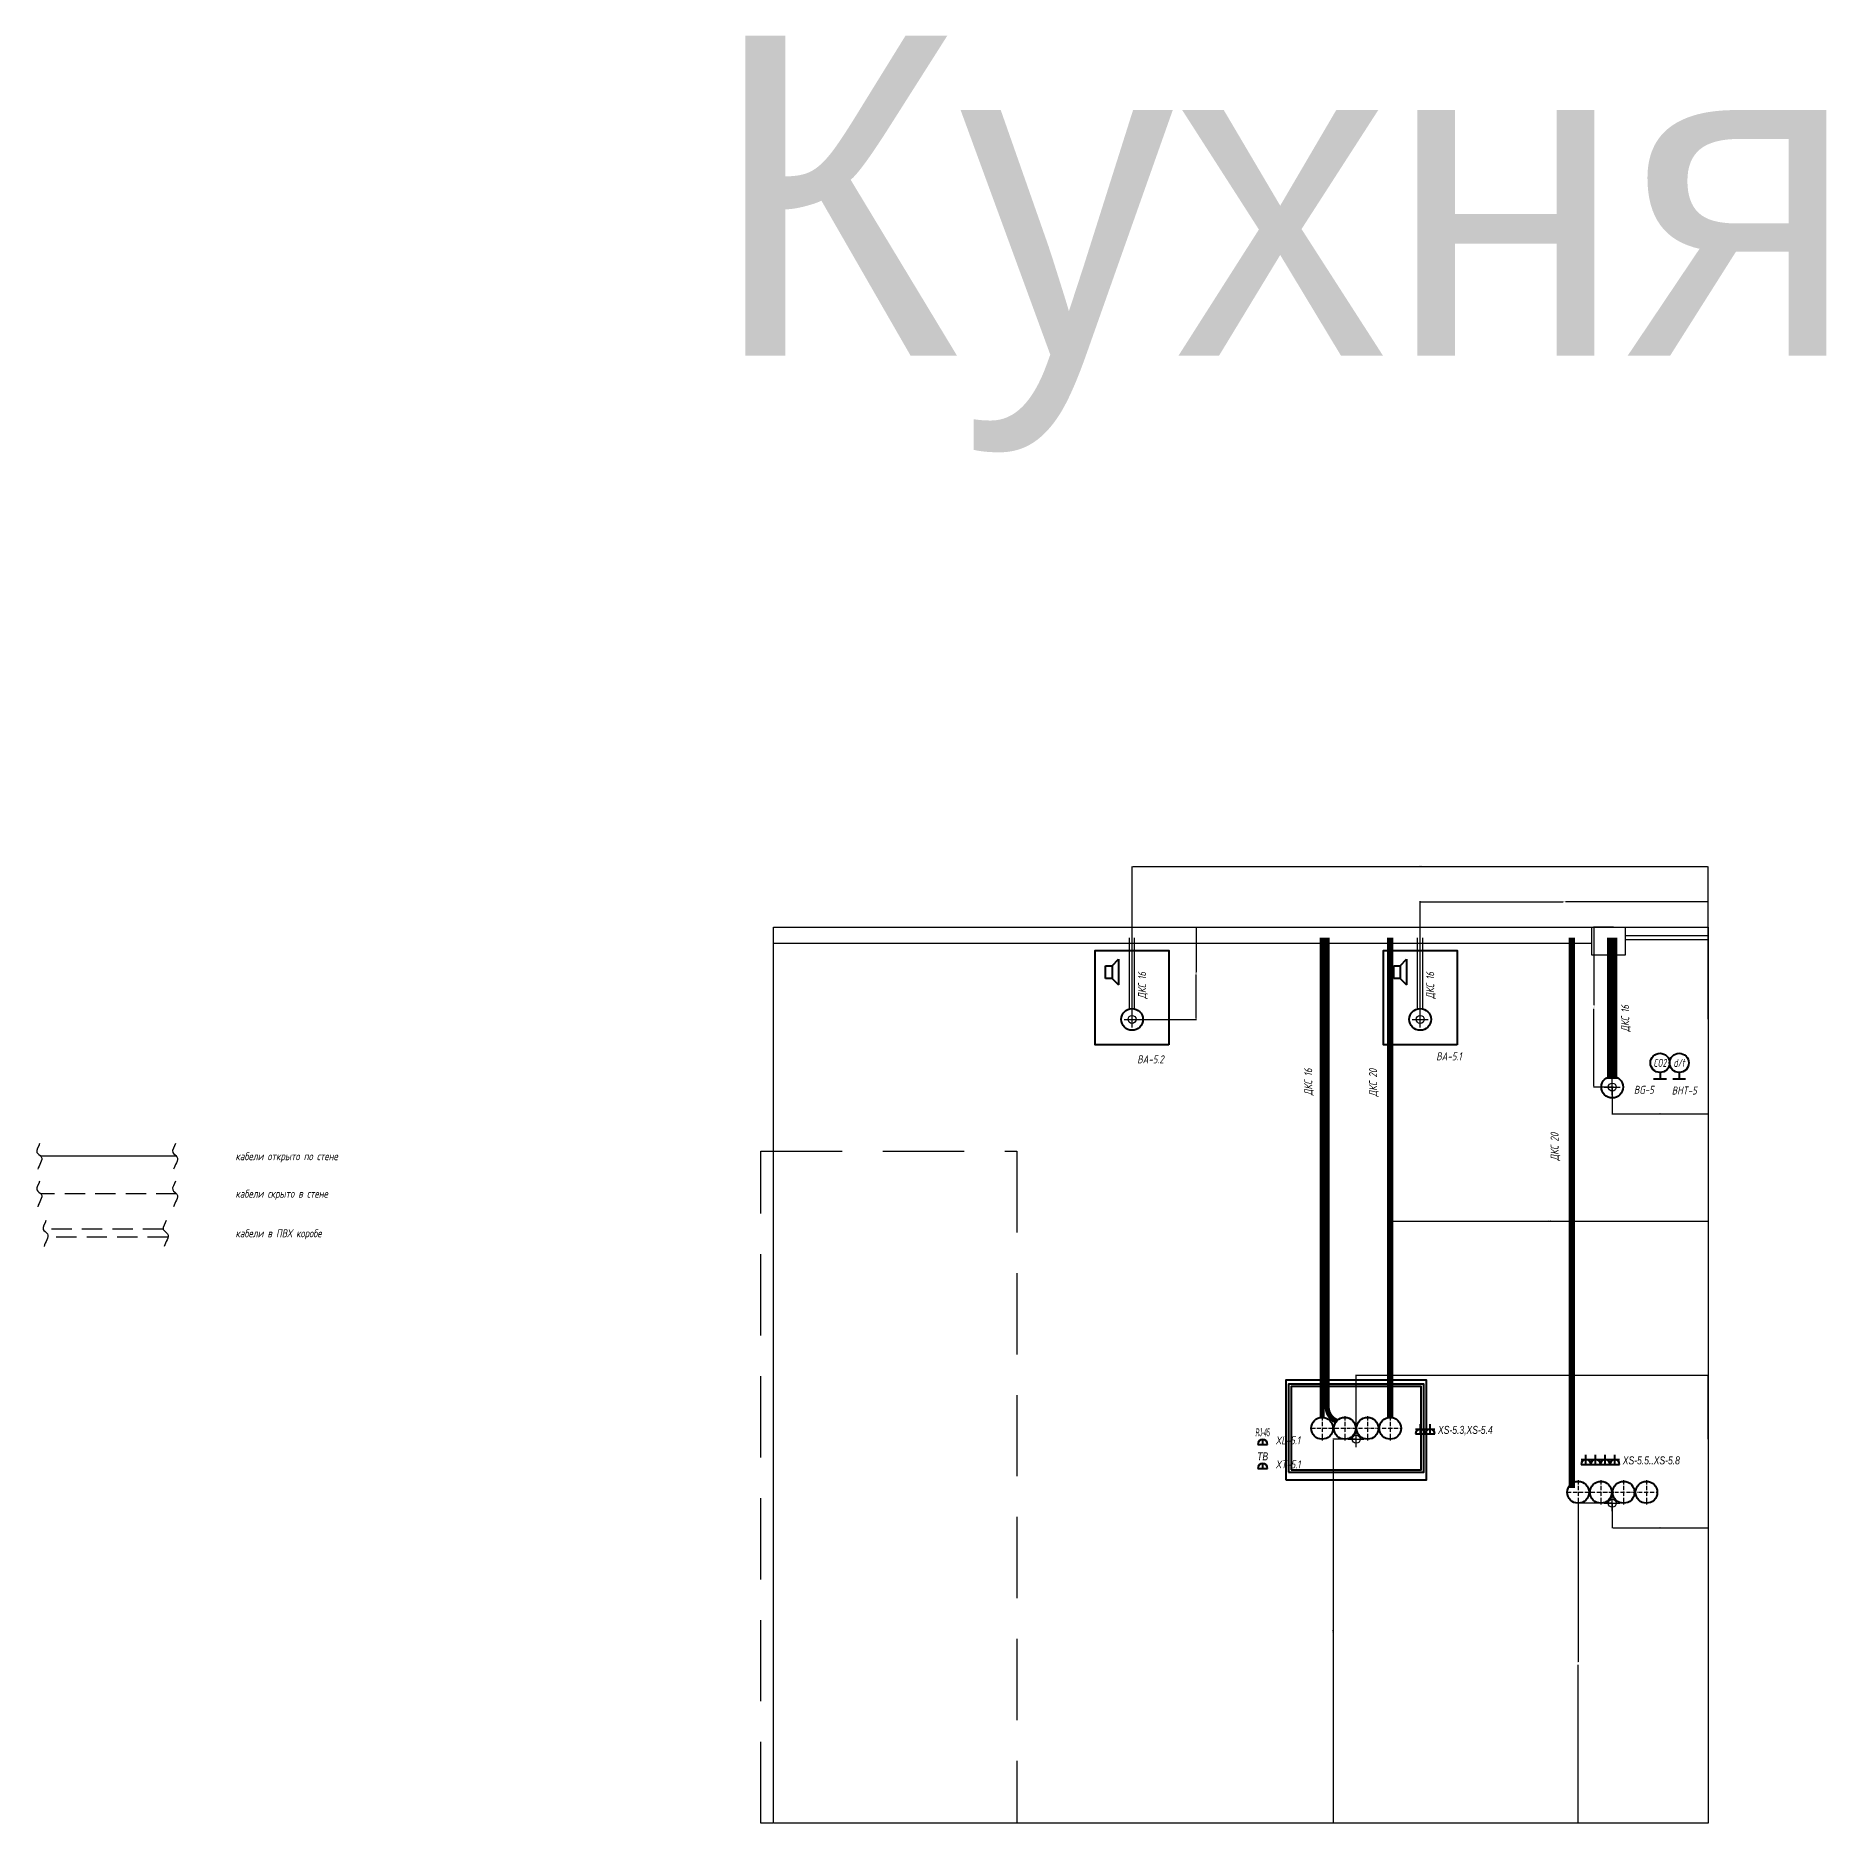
# Model space of a CAD drawing. Header units: millimetres. Extents: x 36689 to 81590, y -49198 to -25401.
# Drawn here: x 36689 to 42281, y -31338 to -25753 of the extents above; entities that cross this region are included whole.
import ezdxf
from ezdxf.enums import TextEntityAlignment as Align

# ---------------------------------------------------------------- set-up
doc = ezdxf.new("R2010")
doc.units = ezdxf.units.MM
doc.header["$PDMODE"] = 34
doc.header["$PDSIZE"] = 25
doc.linetypes.add('ACAD_ISO10W100', pattern=[18.5, 12, -3, 0.5, -3])
doc.linetypes.add('DASHED', pattern=[19.05, 12.7, -6.35])
for name, color, linetype in [('01 Черновое', 7, 'Continuous'), ('02 Розетки', 7, 'Continuous'), ('03 Потолок', 7, 'Continuous'), ('05 Слаботочка', 7, 'Continuous'), ('06 Авт-ка климата', 7, 'Continuous'), ('08 Пож. и техн. сигн.', 7, 'Continuous'), ('11 Привязка размеры', 7, 'Continuous')]:
    doc.layers.add(name, color=color, linetype=linetype)
doc.layers.add('04 Мебель', color=5, linetype='Continuous', true_color=0x0000ff)
doc.layers.add('100 noprint', color=1, linetype='Continuous', true_color=0xff0000, plot=False)
doc.styles.add('QCADDimTextStyle', font='txt')
doc.styles.add('textstyle11', font='', dxfattribs={"width": 0.6})
doc.styles.add('textstyle12', font='', dxfattribs={"width": 0.6})
doc.styles.add('textstyle23', font='FreeSerifItalic.ttf', dxfattribs={"width": 0.4})
doc.styles.add('textstyle24', font='FreeSerifItalic.ttf', dxfattribs={"width": 0.8})
doc.styles.add('textstyle28', font='Ubuntu-R.ttf')
doc.styles.add('textstyle30', font='FreeSerifItalic.ttf', dxfattribs={"width": 0.8})
doc.styles.add('textstyle31', font='FreeSerifItalic.ttf', dxfattribs={"width": 0.8})
doc.styles.add('textstyle45', font='', dxfattribs={"width": 0.8})
doc.styles.add('textstyle48', font='', dxfattribs={"width": 0.8})
doc.styles.add('textstyle49', font='', dxfattribs={"width": 0.8})
doc.styles.add('textstyle55', font='', dxfattribs={"width": 0.8})
doc.styles.add('textstyle56', font='', dxfattribs={"width": 0.8})
doc.styles.add('textstyle57', font='', dxfattribs={"width": 0.8})
doc.styles.add('textstyle60', font='', dxfattribs={"width": 0.8})
doc.styles.add('textstyle66', font='', dxfattribs={"width": 0.8})
doc.styles.add('textstyle67', font='', dxfattribs={"width": 0.8})
doc.styles.add('textstyle68', font='', dxfattribs={"width": 0.8})
doc.styles.add('textstyle69', font='', dxfattribs={"width": 0.8})
doc.styles.add('textstyle70', font='', dxfattribs={"width": 0.8})
doc.styles.add('textstyle71', font='', dxfattribs={"width": 0.8})
doc.styles.add('textstyle78', font='', dxfattribs={"width": 0.8})
doc.styles.add('textstyle79', font='', dxfattribs={"width": 0.8})
doc.styles.get('textstyle11').set_extended_font_data('ISOCPEUR', italic=True)
doc.styles.get('textstyle12').set_extended_font_data('ISOCPEUR', italic=True)
doc.styles.get('textstyle45').set_extended_font_data('ISOCPEUR', italic=True)
doc.styles.get('textstyle48').set_extended_font_data('ISOCPEUR', italic=True)
doc.styles.get('textstyle49').set_extended_font_data('ISOCPEUR', italic=True)
doc.styles.get('textstyle55').set_extended_font_data('ISOCPEUR', italic=True)
doc.styles.get('textstyle56').set_extended_font_data('ISOCPEUR', italic=True)
doc.styles.get('textstyle57').set_extended_font_data('ISOCPEUR', italic=True)
doc.styles.get('textstyle60').set_extended_font_data('ISOCPEUR', italic=True)
doc.styles.get('textstyle66').set_extended_font_data('ISOCPEUR', italic=True)
doc.styles.get('textstyle67').set_extended_font_data('ISOCPEUR', italic=True)
doc.styles.get('textstyle68').set_extended_font_data('ISOCPEUR', italic=True)
doc.styles.get('textstyle69').set_extended_font_data('ISOCPEUR', italic=True)
doc.styles.get('textstyle70').set_extended_font_data('ISOCPEUR', italic=True)
doc.styles.get('textstyle71').set_extended_font_data('ISOCPEUR', italic=True)
doc.styles.get('textstyle78').set_extended_font_data('ISOCPEUR', italic=True)
doc.styles.get('textstyle79').set_extended_font_data('ISOCPEUR', italic=True)
doc.dimstyles.new('QCADDimStyle', dxfattribs={"dimtxt": 2.5, "dimasz": 2.5, "dimexe": 1.25, "dimexo": 0.625, "dimtad": 1, "dimtoh": 1, "dimdec": 4, "dimzin": 0, "dimdsep": 46, "dimtxsty": 'QCADDimTextStyle', "dimcen": 0.09, "dimadec": 0, "dimazin": 0, "dimtfac": 1, "dimtdec": 4, "dimtofl": 0, "dimtmove": 0, "dimatfit": 3, "dimfxl": 1, "dimtolj": 1, "dimtzin": 0, "dimarcsym": 0})

# ---------------------------------------------------------------- blocks, each defined once
blk = doc.blocks.new('розетка скрытая трехполюсная')
at = {"color": 0, "lineweight": -2}
for p, q in [((-1.5, 1.5), (1.5, 1.5)), ((-1.5, 0), (1.5, 0)), ((0, 0), (0, 3))]:
    blk.add_line(p, q, dxfattribs=at)
blk.add_arc((0, 0), 1.5, 0, 180, dxfattribs=at)
blk = doc.blocks.new('розетка RJ-45')
at = {"color": 0, "lineweight": -2}
for p, q in [((-1.5, 0), (1.5, 0)), ((0, 0), (0, 1.5))]:
    blk.add_line(p, q, dxfattribs=at)
blk.add_arc((0, 0), 1.5, 0, 180, dxfattribs=at)
at = {"color": 0, "lineweight": -2, "style": 'textstyle23', "width": 0.4}
blk.add_text('RJ-45', height=2.5, dxfattribs=at).set_placement((0, 2.5), align=Align.CENTER)
blk = doc.blocks.new('розетка ТВ')
at = {"color": 0, "lineweight": -2}
for p, q in [((-1.5, 0), (1.5, 0)), ((0, 0), (0, 1.5))]:
    blk.add_line(p, q, dxfattribs=at)
blk.add_arc((0, 0), 1.5, 0, 180, dxfattribs=at)
at = {"color": 0, "lineweight": -2, "style": 'textstyle24', "width": 0.8}
blk.add_text('ТВ', height=2.5, dxfattribs=at).set_placement((0, 2.5), align=Align.CENTER)
blk = doc.blocks.new('датчик CO2')
at = {"color": 0, "lineweight": -2}
for p, q in [((-2, 0), (2, 0)), ((0, 2), (0, 0))]:
    blk.add_line(p, q, dxfattribs=at)
blk.add_circle((0, 5), 3, dxfattribs=at)
at = {"color": 0, "lineweight": -2, "style": 'textstyle12', "width": 0.6}
blk.add_text('CO2', height=2.5, rotation=360, dxfattribs=at).set_placement((-0.01, 5), align=Align.MIDDLE_CENTER)
blk = doc.blocks.new('датчик температуры и влажности')
at = {"color": 0, "lineweight": -2}
for p, q in [((-2, 0), (2, 0)), ((0, 2), (0, 0))]:
    blk.add_line(p, q, dxfattribs=at)
blk.add_circle((0, 5), 3, dxfattribs=at)
at = {"color": 0, "lineweight": -2, "style": 'textstyle11', "width": 0.6}
blk.add_text('d/t', height=2.5, rotation=360, dxfattribs=at).set_placement((-0.01, 5), align=Align.MIDDLE_CENTER)
blk = doc.blocks.new('*D57')
at = {"layer": '11 Привязка размеры', "color": 0, "lineweight": -2}
for p, q in [((41616.5, -28538.4), (41554.8, -28538.4)), ((41556, -28540.9), (41556, -28782.5)), ((41556, -29035.4), (41556, -28793.8)), ((41616.5, -29037.9), (41554.8, -29037.9))]:
    blk.add_line(p, q, dxfattribs=at)
at = {"layer": '11 Привязка размеры', "color": 0}
for points in [[(41556.4, -28540.9), (41555.6, -28540.9), (41556, -28538.4)], [(41555.6, -29035.4), (41556.4, -29035.4), (41556, -29037.9)]]:
    blk.add_solid(points, dxfattribs=at)
at = {"layer": 'Defpoints', "color": 0}
for p in [(41556, -28538.4), (41617.1, -28538.4), (41617.1, -29037.9)]:
    blk.add_point(p, dxfattribs=at)
at = {"layer": '11 Привязка размеры', "color": 0, "insert": (41556, -28788.1), "char_height": 2.5, "attachment_point": 5, "rotation": 90, "style": 'QCADDimTextStyle'}
blk.add_mtext('499,5', dxfattribs=at)
blk = doc.blocks.new('*D58')
at = {"layer": '11 Привязка размеры', "color": 0, "lineweight": -2}
for p, q in [((41613.1, -29038.5), (41613.1, -29123.2)), ((41913.1, -29038.5), (41913.1, -29123.2)), ((41615.6, -29121.9), (41910.6, -29121.9))]:
    blk.add_line(p, q, dxfattribs=at)
at = {"layer": '11 Привязка размеры', "color": 0}
for points in [[(41615.6, -29121.5), (41615.6, -29122.3), (41613.1, -29121.9)], [(41910.6, -29122.3), (41910.6, -29121.5), (41913.1, -29121.9)]]:
    blk.add_solid(points, dxfattribs=at)
at = {"layer": 'Defpoints', "color": 0}
for p in [(41613.1, -29037.9), (41913.1, -29037.9), (41913.1, -29121.9)]:
    blk.add_point(p, dxfattribs=at)
at = {"layer": '11 Привязка размеры', "color": 0, "insert": (41763.1, -29120), "char_height": 2.5, "attachment_point": 5, "style": 'QCADDimTextStyle'}
blk.add_mtext('300', dxfattribs=at)
blk = doc.blocks.new('громкоговоритель')
at = {"color": 0, "lineweight": -2}
for p, q in [((0, -2), (0, 2)), ((0, 2), (2, 2)), ((2, 2), (4, 4)), ((2, 2), (2, -2)), ((4, 4), (4, -4)), ((2, -2), (0, -2)), ((2, -2), (4, -4))]:
    blk.add_line(p, q, dxfattribs=at)
blk = doc.blocks.new('*D67')
at = {"layer": '11 Привязка размеры', "color": 0, "lineweight": -2}
for p, q in [((41013.1, -28825.8), (41013.1, -28457.3)), ((41015.6, -28458.6), (41459.3, -28458.6)), ((41910.6, -28458.6), (41467, -28458.6)), ((41913.1, -28825.8), (41913.1, -28457.3))]:
    blk.add_line(p, q, dxfattribs=at)
at = {"layer": '11 Привязка размеры', "color": 0}
for points in [[(41015.6, -28458.2), (41015.6, -28459), (41013.1, -28458.6)], [(41910.6, -28459), (41910.6, -28458.2), (41913.1, -28458.6)]]:
    blk.add_solid(points, dxfattribs=at)
at = {"layer": 'Defpoints', "color": 0}
for p in [(41913.1, -28458.6), (41013.1, -28826.4), (41913.1, -28826.4)]:
    blk.add_point(p, dxfattribs=at)
at = {"layer": '11 Привязка размеры', "color": 0, "insert": (41463.1, -28458.6), "char_height": 2.5, "attachment_point": 5, "style": 'QCADDimTextStyle'}
blk.add_mtext('900', dxfattribs=at)
blk = doc.blocks.new('*D68')
at = {"layer": '11 Привязка размеры', "color": 0, "lineweight": -2}
for p, q in [((40113.1, -28825.8), (40113.1, -28348.4)), ((41910.6, -28349.7), (40115.6, -28349.7)), ((41913.1, -28825.1), (41913.1, -28348.4))]:
    blk.add_line(p, q, dxfattribs=at)
at = {"layer": '11 Привязка размеры', "color": 0}
for points in [[(40115.6, -28349.3), (40115.6, -28350.1), (40113.1, -28349.7)], [(41910.6, -28350.1), (41910.6, -28349.3), (41913.1, -28349.7)]]:
    blk.add_solid(points, dxfattribs=at)
at = {"layer": 'Defpoints', "color": 0}
for p in [(40113.1, -28349.7), (40113.1, -28826.4), (41913.1, -28825.8)]:
    blk.add_point(p, dxfattribs=at)
at = {"layer": '11 Привязка размеры', "color": 0, "insert": (41013.1, -28347.8), "char_height": 2.5, "attachment_point": 5, "style": 'QCADDimTextStyle'}
blk.add_mtext('1800', dxfattribs=at)
blk = doc.blocks.new('*D69')
at = {"layer": '11 Привязка размеры', "color": 0, "lineweight": -2}
for p, q in [((40113.7, -28538.4), (40314.3, -28538.4)), ((40313.1, -28540.9), (40313.1, -28678.5)), ((40313.1, -28823.9), (40313.1, -28686.2)), ((40113.7, -28826.4), (40314.3, -28826.4))]:
    blk.add_line(p, q, dxfattribs=at)
at = {"layer": '11 Привязка размеры', "color": 0}
for points in [[(40313.5, -28540.9), (40312.7, -28540.9), (40313.1, -28538.4)], [(40312.7, -28823.9), (40313.5, -28823.9), (40313.1, -28826.4)]]:
    blk.add_solid(points, dxfattribs=at)
at = {"layer": 'Defpoints', "color": 0}
for p in [(40113.1, -28538.4), (40313.1, -28538.4), (40113.1, -28826.4)]:
    blk.add_point(p, dxfattribs=at)
at = {"layer": '11 Привязка размеры', "color": 0, "insert": (40313.1, -28682.4), "char_height": 2.5, "attachment_point": 5, "rotation": 90, "style": 'QCADDimTextStyle'}
blk.add_mtext('288', dxfattribs=at)
blk = doc.blocks.new('*D70')
at = {"layer": '11 Привязка размеры', "color": 0, "lineweight": -2}
for p, q in [((41612.5, -30338.4), (41505, -30338.4)), ((41506.2, -30340.9), (41506.2, -30833.6)), ((41506.2, -31335.9), (41506.2, -30843.2)), ((41612.5, -31338.4), (41505, -31338.4))]:
    blk.add_line(p, q, dxfattribs=at)
at = {"layer": '11 Привязка размеры', "color": 0}
for points in [[(41506.7, -30340.9), (41505.8, -30340.9), (41506.2, -30338.4)], [(41505.8, -31335.9), (41506.7, -31335.9), (41506.2, -31338.4)]]:
    blk.add_solid(points, dxfattribs=at)
at = {"layer": 'Defpoints', "color": 0}
for p in [(41613.1, -30338.4), (41506.2, -31338.4), (41613.1, -31338.4)]:
    blk.add_point(p, dxfattribs=at)
at = {"layer": '11 Привязка размеры', "color": 0, "insert": (41506.2, -30838.4), "char_height": 2.5, "attachment_point": 5, "rotation": 90, "style": 'QCADDimTextStyle'}
blk.add_mtext('1000', dxfattribs=at)
blk = doc.blocks.new('*D71')
at = {"layer": '11 Привязка размеры', "color": 0, "lineweight": -2}
for p, q in [((41613.1, -30339), (41613.1, -30416.7)), ((41913.1, -30339), (41913.1, -30416.7)), ((41615.6, -30415.5), (41910.6, -30415.5))]:
    blk.add_line(p, q, dxfattribs=at)
at = {"layer": '11 Привязка размеры', "color": 0}
for points in [[(41615.6, -30415.1), (41615.6, -30415.9), (41613.1, -30415.5)], [(41910.6, -30415.9), (41910.6, -30415.1), (41913.1, -30415.5)]]:
    blk.add_solid(points, dxfattribs=at)
at = {"layer": 'Defpoints', "color": 0}
for p in [(41613.1, -30338.4), (41913.1, -30338.4), (41913.1, -30415.5)]:
    blk.add_point(p, dxfattribs=at)
at = {"layer": '11 Привязка размеры', "color": 0, "insert": (41763.1, -30413.6), "char_height": 2.5, "attachment_point": 5, "style": 'QCADDimTextStyle'}
blk.add_mtext('300', dxfattribs=at)
blk = doc.blocks.new('*D72')
at = {"layer": '11 Привязка размеры', "color": 0, "lineweight": -2}
for p, q in [((40812.5, -30138.4), (40740, -30138.4)), ((40741.2, -30140.9), (40741.2, -31335.9)), ((40812.5, -31338.4), (40740, -31338.4))]:
    blk.add_line(p, q, dxfattribs=at)
at = {"layer": '11 Привязка размеры', "color": 0}
for points in [[(40741.6, -30140.9), (40740.8, -30140.9), (40741.2, -30138.4)], [(40740.8, -31335.9), (40741.6, -31335.9), (40741.2, -31338.4)]]:
    blk.add_solid(points, dxfattribs=at)
at = {"layer": 'Defpoints', "color": 0}
for p in [(40813.1, -30138.4), (40741.2, -31338.4), (40813.1, -31338.4)]:
    blk.add_point(p, dxfattribs=at)
at = {"layer": '11 Привязка размеры', "color": 0, "insert": (40739.3, -30738.4), "char_height": 2.5, "attachment_point": 5, "rotation": 90, "style": 'QCADDimTextStyle'}
blk.add_mtext('1200', dxfattribs=at)
blk = doc.blocks.new('*D73')
at = {"layer": '11 Привязка размеры', "color": 0, "lineweight": -2}
for p, q in [((40813.1, -30137.8), (40813.1, -29937.1)), ((40815.6, -29938.4), (41910.6, -29938.4)), ((41913.1, -30137.8), (41913.1, -29937.1))]:
    blk.add_line(p, q, dxfattribs=at)
at = {"layer": '11 Привязка размеры', "color": 0}
for points in [[(40815.6, -29938), (40815.6, -29938.8), (40813.1, -29938.4)], [(41910.6, -29938.8), (41910.6, -29938), (41913.1, -29938.4)]]:
    blk.add_solid(points, dxfattribs=at)
at = {"layer": 'Defpoints', "color": 0}
for p in [(41913.1, -29938.4), (40813.1, -30138.4), (41913.1, -30138.4)]:
    blk.add_point(p, dxfattribs=at)
at = {"layer": '11 Привязка размеры', "color": 0, "insert": (41363.1, -29936.5), "char_height": 2.5, "attachment_point": 5, "style": 'QCADDimTextStyle'}
blk.add_mtext('1100', dxfattribs=at)
blk = doc.blocks.new('*D74')
at = {"layer": '11 Привязка размеры', "color": 0, "lineweight": -2}
for p, q in [((40919.6, -29321.5), (40919.6, -29458.8)), ((41913.1, -29321.5), (41913.1, -29458.8)), ((40922.1, -29457.5), (41910.6, -29457.5))]:
    blk.add_line(p, q, dxfattribs=at)
at = {"layer": '11 Привязка размеры', "color": 0}
for points in [[(40922.1, -29457.1), (40922.1, -29457.9), (40919.6, -29457.5)], [(41910.6, -29457.9), (41910.6, -29457.1), (41913.1, -29457.5)]]:
    blk.add_solid(points, dxfattribs=at)
at = {"layer": 'Defpoints', "color": 0}
for p in [(40919.6, -29320.9), (41913.1, -29320.9), (41913.1, -29457.5)]:
    blk.add_point(p, dxfattribs=at)
at = {"layer": '11 Привязка размеры', "color": 0, "insert": (41416.4, -29455.4), "char_height": 2.5, "attachment_point": 5, "style": 'QCADDimTextStyle'}
blk.add_mtext('993,5', dxfattribs=at)

msp = doc.modelspace()

# ---------------------------------------------------------------- linework, layer by layer
at = {"layer": '01 Черновое'}
msp.add_lwpolyline([(38993.11174, -31338.379), (38993.11174, -28538.379), (41913.11174, -28538.379), (41913.11174, -31338.379)], close=True, dxfattribs=at)
at = {"layer": '01 Черновое', "linetype": 'DASHED', "ltscale": 20}
msp.add_lwpolyline([(39753.11174, -29238.379), (39753.11174, -31338.379), (38953.11174, -31338.379), (38953.11174, -29238.379)], close=True, dxfattribs=at)
at = {"layer": '02 Розетки', "ltscale": 5}
msp.add_line((37128.24994, -29254.06592), (36704.03322, -29254.06592), dxfattribs=at)
at = {"layer": '02 Розетки', "linetype": 'DASHED', "ltscale": 5}
for p, q in [((37128.24994, -29371.08373), (36704.03322, -29371.08373)), ((37086.5317, -29482.3673), (36711.15492, -29482.3673)), ((37101.4936, -29507.3673), (36726.11681, -29507.3673))]:
    msp.add_line(p, q, dxfattribs=at)
at = {"layer": '02 Розетки', "color": 1, "true_color": 0xff0000, "flags": 128}
for points in [[(40919.61174, -30070.379, 20, 20, 0), (40919.61174, -28571.379, 20, 20, 0)], [(41486.61174, -30291.06118, 20, 20, 0), (41486.61174, -28571.379, 20, 20, 0)]]:
    msp.add_lwpolyline(points, format="xyseb", dxfattribs=at)
at = {"layer": '02 Розетки', "color": 1, "lineweight": 40, "true_color": 0xff0000}
for centre in [(40848.61174, -30104.379), (40919.61174, -30104.379), (41506.61174, -30304.379), (41577.61174, -30304.379), (41648.61174, -30304.379), (41719.61174, -30304.379)]:
    msp.add_circle(centre, 34, dxfattribs=at)
at = {"layer": '03 Потолок', "color": 1, "ltscale": 10, "true_color": 0xff0000}
for p, q in [((41549.11174, -28625.379), (41549.11174, -28538.379)), ((41653.11174, -28538.379), (41653.11174, -28625.379)), ((41653.11174, -28625.379), (41549.11174, -28625.379))]:
    msp.add_line(p, q, dxfattribs=at)
at = {"layer": '03 Потолок', "color": 1, "lineweight": -2, "true_color": 0xff0000}
for p, q in [((41913.11174, -28565.379), (41653.11174, -28565.379)), ((41913.11174, -28577.879), (41653.11174, -28577.879)), ((38993.11174, -28588.379), (41549.11174, -28588.379))]:
    msp.add_line(p, q, dxfattribs=at)
at = {"layer": '04 Мебель', "lineweight": 40, "flags": 128}
for points in [[(40592.94641, -30265.20046), (41033.27707, -30265.20046), (41033.27707, -29954.17432), (40592.94641, -29954.17432)], [(40602.10863, -30241.129), (41024.11485, -30241.129), (41024.11485, -29966.129), (40602.10863, -29966.129)], [(40609.60863, -30233.629), (41016.61485, -30233.629), (41016.61485, -29973.629), (40609.60863, -29973.629)]]:
    msp.add_lwpolyline(points, close=True, dxfattribs=at)
at = {"layer": '05 Слаботочка'}
for p, q in [((40105.11174, -28793.33358), (40105.11174, -28571.379)), ((40121.11174, -28793.33358), (40121.11174, -28571.379)), ((41005.11174, -28793.33358), (41005.11174, -28571.379)), ((41021.11174, -28793.33358), (41021.11174, -28571.379))]:
    msp.add_line(p, q, dxfattribs=at)
at = {"layer": '05 Слаботочка', "color": 6, "true_color": 0xff00ff, "flags": 128}
msp.add_lwpolyline([(40706.61174, -30070.379, 16, 16, 0), (40706.61174, -28571.379, 16, 16, 0)], format="xyseb", dxfattribs=at)
at = {"layer": '05 Слаботочка', "color": 231, "true_color": 0xff7fbf}
msp.add_lwpolyline([(40751.9753, -30082.04577, 16, 16, -0.3016977586), (40722.61174, -30037.81136, 16, 16, 0), (40722.61174, -28571.379, 16, 16, 0)], format="xyseb", dxfattribs=at)
at = {"layer": '05 Слаботочка', "lineweight": 40, "flags": 128}
for points in [[(40228.11174, -28906.379), (39998.11174, -28906.379), (39998.11174, -28611.379), (40228.11174, -28611.379)], [(41128.11174, -28906.379), (40898.11174, -28906.379), (40898.11174, -28611.379), (41128.11174, -28611.379)]]:
    msp.add_lwpolyline(points, close=True, dxfattribs=at)
at = {"layer": '05 Слаботочка', "lineweight": 40}
for centre in [(40113.11174, -28826.379), (41013.11174, -28826.379)]:
    msp.add_circle(centre, 34, dxfattribs=at)
at = {"layer": '05 Слаботочка', "color": 6, "lineweight": 40, "true_color": 0xff00ff}
for centre in [(40706.61174, -30104.379), (40777.61174, -30104.379)]:
    msp.add_circle(centre, 34, dxfattribs=at)
at = {"layer": '06 Авт-ка климата', "color": 254, "true_color": 0xd6d6d6}
msp.add_lwpolyline([(41605.11174, -29013.1378, 16, 16, 0), (41605.11174, -28571.379, 16, 16, 0)], format="xyseb", dxfattribs=at)
at = {"layer": '06 Авт-ка климата', "flags": 128}
msp.add_lwpolyline([(41621.11174, -29013.1378, 16, 16, 0), (41621.11174, -28571.379, 16, 16, 0)], format="xyseb", dxfattribs=at)
at = {"layer": '06 Авт-ка климата', "lineweight": 40}
msp.add_circle((41613.11174, -29037.879), 34, dxfattribs=at)
at = {"layer": '11 Привязка размеры', "linetype": 'ACAD_ISO10W100'}
for p, q in [((40706.61174, -30066.47533), (40706.61174, -30142.28267)), ((40777.61174, -30066.47533), (40777.61174, -30142.28267)), ((40848.61174, -30066.47533), (40848.61174, -30142.28267)), ((40919.61174, -30066.47533), (40919.61174, -30142.28267)), ((40672.61174, -30104.379), (40953.61174, -30104.379)), ((41472.61174, -30304.379), (41753.61174, -30304.379)), ((41506.61174, -30266.47533), (41506.61174, -30342.28267)), ((41577.61174, -30266.47533), (41577.61174, -30342.28267)), ((41648.61174, -30266.47533), (41648.61174, -30342.28267)), ((41719.61174, -30266.47533), (41719.61174, -30342.28267))]:
    msp.add_line(p, q, dxfattribs=at)
at = {"layer": '11 Привязка размеры', "start_tangent": (-0.1586780954, -0.9873303713), "end_tangent": (-0.2131670752, -0.9770157614)}
for points in [[(36700.5413, -29214.48155), (36691.91715, -29242.2705), (36705.3325, -29255.68586), (36694.79187, -29294.97369)], [(37124.75803, -29214.48155), (37116.13387, -29242.2705), (37129.54923, -29255.68586), (37119.00859, -29294.97369)], [(36700.5413, -29331.49936), (36691.91715, -29359.28831), (36705.3325, -29372.70367), (36694.79187, -29411.99149)], [(37124.75803, -29331.49936), (37116.13387, -29359.28831), (37129.54923, -29372.70367), (37119.00859, -29411.99149)], [(36720.0451, -29455.28293), (36711.42094, -29483.07188), (36724.8363, -29496.48724), (36714.29566, -29535.77506)], [(37095.42189, -29455.28293), (37086.79773, -29483.07188), (37100.21309, -29496.48724), (37089.67245, -29535.77506)]]:
    msp.add_spline(points, degree=3, dxfattribs=at)
at = {"layer": '11 Привязка размеры', "lineweight": -2}
for p in [(40113.11174, -28826.379), (41013.11174, -28826.379), (41613.11174, -29037.879), (40813.11174, -30138.379), (41613.11174, -30338.379)]:
    msp.add_point(p, dxfattribs=at)

# ---------------------------------------------------------------- block references
at = {"layer": '02 Розетки', "color": 1, "lineweight": 40, "true_color": 0xff0000, "xscale": 10, "yscale": 10, "zscale": 10}
for p in [(41013.73138, -30121.74938), (41043.73138, -30121.74938), (41531.0017, -30217.02149), (41561.0017, -30217.02149), (41591.0017, -30217.02149), (41621.0017, -30217.02149)]:
    msp.add_blockref('розетка скрытая трехполюсная', p, dxfattribs=at)
at = {"layer": '05 Слаботочка', "lineweight": 40, "xscale": 10, "yscale": 10, "zscale": 10}
for p in [(40030.51051, -28678.6943), (40930.51051, -28678.6943)]:
    msp.add_blockref('громкоговоритель', p, dxfattribs=at)
at = {"layer": '05 Слаботочка', "color": 6, "lineweight": 40, "true_color": 0xff00ff, "xscale": 10, "yscale": 10, "zscale": 10}
for name, p in [('розетка RJ-45', (40521.05212, -30154.44805)), ('розетка ТВ', (40521.05212, -30229.44805))]:
    msp.add_blockref(name, p, dxfattribs=at)
at = {"layer": '06 Авт-ка климата', "lineweight": 40, "xscale": 10, "yscale": 10, "zscale": 10}
for name, p in [('датчик CO2', (41762.33194, -29012.36958)), ('датчик температуры и влажности', (41822.33194, -29012.36958))]:
    msp.add_blockref(name, p, dxfattribs=at)

# ---------------------------------------------------------------- texts
at = {"layer": '02 Розетки', "linetype": 'Continuous', "width": 0.8}
for s, style, p in [('XS-5.3,XS-5.4', 'textstyle30', (41068.73138, -30121.74938)), ('XS-5.5..XS-5.8', 'textstyle31', (41646.0017, -30217.02149))]:
    msp.add_text(s, height=25, dxfattribs=dict(at, style=style)).set_placement(p)
at = {"layer": '02 Розетки', "color": 1, "true_color": 0xff0000, "char_height": 25, "width": 270.3128547, "attachment_point": 7, "rotation": 90}
for insert, style in [((40883.54509, -29067.84913), 'textstyle66'), ((41450.54509, -29267.84913), 'textstyle71')]:
    msp.add_mtext('{ДКС 20}', dxfattribs=dict(at, insert=insert, style=style))
at = {"layer": '05 Слаботочка', "linetype": 'Continuous', "width": 0.8}
for s, style, p in [('BA-5.2', 'textstyle45', (40212.03164, -28963.79165)), ('BA-5.1', 'textstyle55', (41142.44447, -28954.39309))]:
    msp.add_text(s, height=25, dxfattribs=dict(at, style=style)).set_placement(p, align=Align.RIGHT)
for s, style, p in [('XL-5.1', 'textstyle56', (40561.05212, -30154.44805)), ('XT-5.1', 'textstyle57', (40561.05212, -30229.44805))]:
    msp.add_text(s, height=25, dxfattribs=dict(at, style=style)).set_placement(p)
at = {"layer": '05 Слаботочка', "char_height": 25, "width": 270.3128547, "attachment_point": 1, "rotation": 90}
for insert, style in [((40131.84854, -28762.21296), 'textstyle70'), ((41031.84854, -28762.21296), 'textstyle69')]:
    msp.add_mtext('{ДКС 16}', dxfattribs=dict(at, insert=insert, style=style))
at = {"layer": '05 Слаботочка', "color": 6, "true_color": 0xff00ff, "insert": (40680.99303, -29063.8678), "char_height": 25, "width": 270.3128547, "attachment_point": 7, "rotation": 90, "style": 'textstyle67'}
msp.add_mtext('{ДКС 16}', dxfattribs=at)
at = {"layer": '06 Авт-ка климата', "linetype": 'Continuous', "width": 0.8}
for s, style, p in [('BG-5', 'textstyle48', (41742.92867, -29059.016)), ('BHT-5', 'textstyle49', (41877.24016, -29061.22521))]:
    msp.add_text(s, height=25, dxfattribs=dict(at, style=style)).set_placement(p, align=Align.RIGHT)
at = {"layer": '06 Авт-ка климата', "insert": (41640.93592, -28865.35549), "char_height": 25, "width": 270.3128547, "attachment_point": 1, "rotation": 90, "style": 'textstyle68'}
msp.add_mtext('{ДКС 16}', dxfattribs=at)
at = {"layer": '08 Пож. и техн. сигн.', "char_height": 25, "width": 466.408982, "attachment_point": 1}
for s, insert, style in [('{кабели открыто по стене}', (37312.38518, -29241.64458), 'textstyle60'), ('{кабели скрыто в стене}', (37312.38518, -29358.66238), 'textstyle78'), ('{кабели в ПВХ коробе}', (37312.38518, -29482.44595), 'textstyle79')]:
    msp.add_mtext(s, dxfattribs=dict(at, insert=insert, style=style))
at = {"layer": '100 noprint', "insert": (38795.26437, -25752.74343), "char_height": 1000, "width": 2318.603677, "attachment_point": 1, "style": 'textstyle28'}
msp.add_mtext('{Кухня}', dxfattribs=at)

# ---------------------------------------------------------------- dimensions: what is measured, and where the dimension line sits
at = {"layer": '11 Привязка размеры'}
for base, p1, p2, picture, middle in [((40113.11174, -28349.68881), (41913.11174, -28825.754), (40113.11174, -28826.379), '*D68', (41013.11174, -28347.81381)), ((41913.11174, -29121.90898), (41613.11174, -29037.879), (41913.11174, -29037.879), '*D58', (41763.11174, -29120.03398)), ((41913.11174, -29457.51358), (40919.61174, -29320.879), (41913.11174, -29320.879), '*D74', (41416.36174, -29455.40048)), ((41913.11174, -29938.379), (40813.11174, -30138.379), (41913.11174, -30138.379), '*D73', (41363.11174, -29936.504)), ((41913.11174, -30415.48801), (41613.11174, -30338.379), (41913.11174, -30338.379), '*D71', (41763.11174, -30413.61301))]:
    dim = msp.add_linear_dim(base=base, p1=p1, p2=p2, dimstyle='QCADDimStyle', override={"dimtxt": 2.5, "dimasz": 2.5, "dimexe": 1.25, "dimexo": 0.625, "dimgap": 0.625, "dimtad": 1, "dimtih": 0, "dimtoh": 0, "dimdec": 2, "dimzin": 8, "dimdsep": 44, "dimcen": 2.5, "dimclrd": 0, "dimclre": 0, "dimclrt": 0, "dimtdec": 2, "dimtofl": 1, "dimtmove": 2, "dimfxl": 1, "dimfxlon": 0, "dimtolj": 0, "dimtzin": 8}, dxfattribs=at)
    dim.commit()
    dim.dimension.update_dxf_attribs({"geometry": picture, "text_midpoint": middle})
dim = msp.add_linear_dim(base=(41913.11174, -28458.59463), p1=(41013.11174, -28826.379), p2=(41913.11174, -28826.379), dimstyle='QCADDimStyle', override={"dimtxt": 2.5, "dimasz": 2.5, "dimexe": 1.25, "dimexo": 0.625, "dimgap": 0.625, "dimtad": 1, "dimtih": 0, "dimtoh": 0, "dimdec": 2, "dimzin": 8, "dimdsep": 44, "dimcen": 2.5, "dimclrd": 0, "dimclre": 0, "dimclrt": 0, "dimtdec": 2, "dimtofl": 1, "dimtmove": 2, "dimfxl": 1, "dimfxlon": 0, "dimtolj": 0, "dimtzin": 8}, dxfattribs=at)
dim.commit()
dim.dimension.update_dxf_attribs({"geometry": '*D67', "text_midpoint": (41463.11174, -28458.59463), "dimtype": 160})
for base, p1, p2, picture, middle in [((40313.07601, -28538.379), (40113.11174, -28826.379), (40113.11174, -28538.379), '*D69', (40313.07601, -28682.379)), ((41556.0065, -28538.379), (41617.11174, -29037.879), (41617.11174, -28538.379), '*D57', (41556.0065, -28788.129)), ((41506.24562, -31338.379), (41613.11174, -30338.379), (41613.11174, -31338.379), '*D70', (41506.24562, -30838.379))]:
    dim = msp.add_linear_dim(base=base, p1=p1, p2=p2, angle=90, dimstyle='QCADDimStyle', override={"dimtxt": 2.5, "dimasz": 2.5, "dimexe": 1.25, "dimexo": 0.625, "dimgap": 0.625, "dimtad": 1, "dimtih": 0, "dimtoh": 0, "dimdec": 2, "dimzin": 8, "dimdsep": 44, "dimcen": 2.5, "dimclrd": 0, "dimclre": 0, "dimclrt": 0, "dimtdec": 2, "dimtofl": 1, "dimtmove": 2, "dimfxl": 1, "dimfxlon": 0, "dimtolj": 0, "dimtzin": 8}, dxfattribs=at)
    dim.commit()
    dim.dimension.update_dxf_attribs({"geometry": picture, "text_midpoint": middle, "dimtype": 160})
dim = msp.add_linear_dim(base=(40741.2173, -31338.379), p1=(40813.11174, -30138.379), p2=(40813.11174, -31338.379), angle=90, dimstyle='QCADDimStyle', override={"dimtxt": 2.5, "dimasz": 2.5, "dimexe": 1.25, "dimexo": 0.625, "dimgap": 0.625, "dimtad": 1, "dimtih": 0, "dimtoh": 0, "dimdec": 2, "dimzin": 8, "dimdsep": 44, "dimcen": 2.5, "dimclrd": 0, "dimclre": 0, "dimclrt": 0, "dimtdec": 2, "dimtofl": 1, "dimtmove": 2, "dimfxl": 1, "dimfxlon": 0, "dimtolj": 0, "dimtzin": 8}, dxfattribs=at)
dim.commit()
dim.dimension.update_dxf_attribs({"geometry": '*D72', "text_midpoint": (40739.3423, -30738.379)})

doc.saveas('drawing.dxf')
